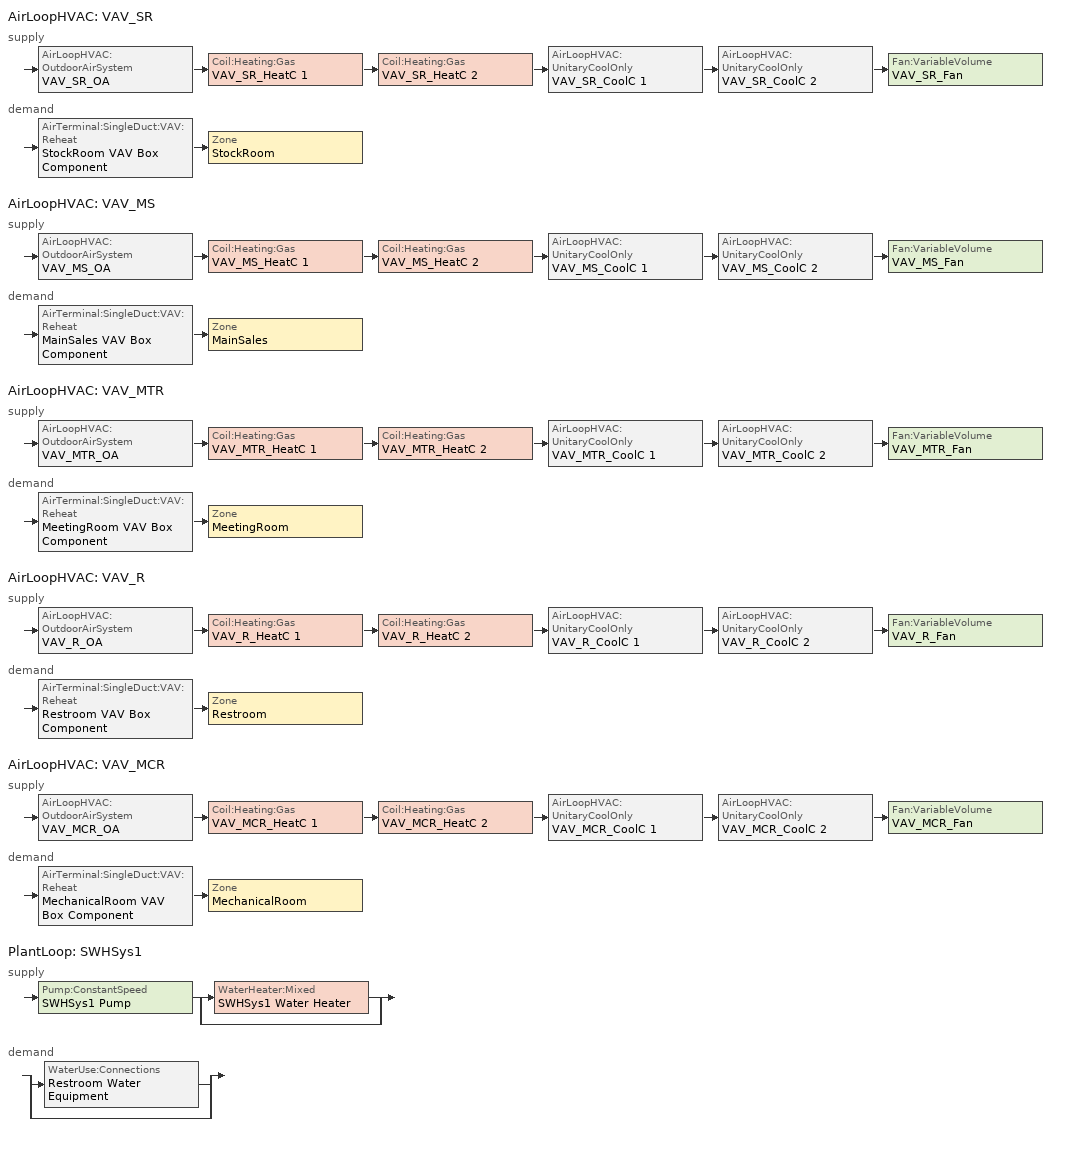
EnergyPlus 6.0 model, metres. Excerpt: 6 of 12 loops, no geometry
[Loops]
AirLoopHVAC 'VAV_SR'
 supply: AirLoopHVAC:OutdoorAirSystem 'VAV_SR_OA' > Coil:Heating:Gas 'VAV_SR_HeatC 1' > Coil:Heating:Gas 'VAV_SR_HeatC 2' > AirLoopHVAC:UnitaryCoolOnly 'VAV_SR_CoolC 1' > AirLoopHVAC:UnitaryCoolOnly 'VAV_SR_CoolC 2' > Fan:VariableVolume 'VAV_SR_Fan'
 demand: AirTerminal:SingleDuct:VAV:Reheat 'StockRoom VAV Box Component' > Zone 'StockRoom'
AirLoopHVAC 'VAV_MS'
 supply: AirLoopHVAC:OutdoorAirSystem 'VAV_MS_OA' > Coil:Heating:Gas 'VAV_MS_HeatC 1' > Coil:Heating:Gas 'VAV_MS_HeatC 2' > AirLoopHVAC:UnitaryCoolOnly 'VAV_MS_CoolC 1' > AirLoopHVAC:UnitaryCoolOnly 'VAV_MS_CoolC 2' > Fan:VariableVolume 'VAV_MS_Fan'
 demand: AirTerminal:SingleDuct:VAV:Reheat 'MainSales VAV Box Component' > Zone 'MainSales'
AirLoopHVAC 'VAV_MTR'
 supply: AirLoopHVAC:OutdoorAirSystem 'VAV_MTR_OA' > Coil:Heating:Gas 'VAV_MTR_HeatC 1' > Coil:Heating:Gas 'VAV_MTR_HeatC 2' > AirLoopHVAC:UnitaryCoolOnly 'VAV_MTR_CoolC 1' > AirLoopHVAC:UnitaryCoolOnly 'VAV_MTR_CoolC 2' > Fan:VariableVolume 'VAV_MTR_Fan'
 demand: AirTerminal:SingleDuct:VAV:Reheat 'MeetingRoom VAV Box Component' > Zone 'MeetingRoom'
AirLoopHVAC 'VAV_R'
 supply: AirLoopHVAC:OutdoorAirSystem 'VAV_R_OA' > Coil:Heating:Gas 'VAV_R_HeatC 1' > Coil:Heating:Gas 'VAV_R_HeatC 2' > AirLoopHVAC:UnitaryCoolOnly 'VAV_R_CoolC 1' > AirLoopHVAC:UnitaryCoolOnly 'VAV_R_CoolC 2' > Fan:VariableVolume 'VAV_R_Fan'
 demand: AirTerminal:SingleDuct:VAV:Reheat 'Restroom VAV Box Component' > Zone 'Restroom'
AirLoopHVAC 'VAV_MCR'
 supply: AirLoopHVAC:OutdoorAirSystem 'VAV_MCR_OA' > Coil:Heating:Gas 'VAV_MCR_HeatC 1' > Coil:Heating:Gas 'VAV_MCR_HeatC 2' > AirLoopHVAC:UnitaryCoolOnly 'VAV_MCR_CoolC 1' > AirLoopHVAC:UnitaryCoolOnly 'VAV_MCR_CoolC 2' > Fan:VariableVolume 'VAV_MCR_Fan'
 demand: AirTerminal:SingleDuct:VAV:Reheat 'MechanicalRoom VAV Box Component' > Zone 'MechanicalRoom'
PlantLoop 'SWHSys1'
 supply: Pump:ConstantSpeed 'SWHSys1 Pump' > split
  | WaterHeater:Mixed 'SWHSys1 Water Heater'
  | bypass
 demand: split
  | WaterUse:Connections 'Restroom Water Equipment'
  | bypass
[ComponentCost:LineItem]
Name | Line Item Type | Item | Cost per Each | Quantity | Cost per Unit of Output Capacity
Infiltration:StockRoom | General | StockRoom | 1 | 0
People:StockRoom | General | StockRoom | 1 | 14.9667
LIGHTING EQUIP:StockRoom | Lights | StockRoom |  |  | 1
ElectricEquipment:StockRoom:PlugMisc | General | StockRoom | 1 | 2.5293
Infiltration:MainSales | General | MainSales | 1 | 0
People:MainSales | General | MainSales | 1 | 174.1946
LIGHTING EQUIP:MainSales | Lights | MainSales |  |  | 1
ElectricEquipment:MainSales:PlugMisc | General | MainSales | 1 | 8.7097
Infiltration:MeetingRoom | General | MeetingRoom | 1 | 0
People:MeetingRoom | General | MeetingRoom | 1 | 37.5003
LIGHTING EQUIP:MeetingRoom | Lights | MeetingRoom |  |  | 1
ElectricEquipment:MeetingRoom:PlugMisc | General | MeetingRoom | 1 | 0.4215
Infiltration:Restroom | General | Restroom | 1 | 0
People:Restroom | General | Restroom | 1 | 4.5012
LIGHTING EQUIP:Restroom | Lights | Restroom |  |  | 1
ElectricEquipment:Restroom:PlugMisc | General | Restroom | 1 | 0.0564
Infiltration:MechanicalRoom | General | MechanicalRoom | 1 | 0
LIGHTING EQUIP:MechanicalRoom | Lights | MechanicalRoom |  |  | 1
[Sizing:Zone] Zone Cooling Design Supply Air Temperature {C}=14; Zone Heating Design Supply Air Temperature {C}=40; Zone Cooling Design Supply Air Humidity Ratio {kg-H20/kg-air}=0.0085; Zone Heating Design Supply Air Humidity Ratio {kg-H20/kg-air}=0.008; Outdoor Air Method=Flow/Zone; Outside Air Flow per Person {(m3/s)/person}=0; Outside Air Flow per Zone Floor Area {(m3/s)/m2}=0; Cooling Design Air Flow Method {Flow/Zone | DesignDay | DesignDayWithLimit}=DesignDay; Cooling Minimum Air Flow Fraction=0; Heating Design Air Flow Method {Flow/Zone | DesignDay}=DesignDay; Heating Design Air Flow Rate=0
Name | Outside Air Flow per Zone {m3/s}
StockRoom | 0.255019
MainSales | 2.26152
MeetingRoom | 0.109752
Restroom | 0.0584372
MechanicalRoom | 0.00850063
[ZoneControl:Thermostat] Control Type Schedule=Dual Zone Control Type Sched
Name | Zone | Control 1
StockRoom Thermostat | StockRoom | StockRoom DualSPSched
MainSales Thermostat | MainSales | MainSales DualSPSched
MeetingRoom Thermostat | MeetingRoom | MeetingRoom DualSPSched
Restroom Thermostat | Restroom | Restroom DualSPSched
MechanicalRoom Thermostat | MechanicalRoom | MechanicalRoom DualSPSched
[ThermostatSetpoint:DualSetpoint] Heating Setpoint Temperature Schedule=HtgSetP_Sch; Cooling Setpoint Temperature Schedule=ClgSetP_Sch
StockRoom DualSPSched; MainSales DualSPSched; MeetingRoom DualSPSched; Restroom DualSPSched; MechanicalRoom DualSPSched
[Zone equipment]
StockRoom: StockRoom VAV Box Component, StockRoom PTAC, StockRoom OA Unit
MainSales: MainSales VAV Box Component, MainSales PTAC, MainSales OA Unit
MeetingRoom: MeetingRoom VAV Box Component, MeetingRoom PTAC, MeetingRoom OA Unit
Restroom: Restroom VAV Box Component, Restroom PTAC, Restroom OA Unit
MechanicalRoom: MechanicalRoom VAV Box Component, MechanicalRoom PTAC, MechanicalRoom OA Unit
[AirTerminal:SingleDuct:VAV:Reheat] Availability Schedule=ALWAYS_ON; Maximum Air Flow Rate {m3/s}=AUTOSIZE; Zone Minimum Air Flow Input Method=Scheduled; Minimum Air Flow Fraction Schedule=MIN_FLOW_FRAC_SCH; Maximum Hot Water or Steam Flow Rate {m3/s}=AUTOSIZE; Minimum Hot Water or Steam Flow Rate {m3/s}=0; Convergence Tolerance=0.001; Damper Heating Action=Reverse; Maximum Flow per Zone Floor Area during Reheat {m3/s-m2}=AUTOCALCULATE; Maximum Flow Fraction During Reheat=AUTOCALCULATE; Maximum Reheat Air Temperature {C}=50
Name | Reheat Coil
StockRoom VAV Box Component | StockRoom VAV Box Reheat Coil
MainSales VAV Box Component | MainSales VAV Box Reheat Coil
MeetingRoom VAV Box Component | MeetingRoom VAV Box Reheat Coil
Restroom VAV Box Component | Restroom VAV Box Reheat Coil
MechanicalRoom VAV Box Component | MechanicalRoom VAV Box Reheat Coil
[Coil:Heating:Electric] Availability Schedule=ALWAYS_ON; Efficiency=1; Nominal Capacity {W}=AUTOSIZE
StockRoom VAV Box Reheat Coil; MainSales VAV Box Reheat Coil; MeetingRoom VAV Box Reheat Coil; Restroom VAV Box Reheat Coil; MechanicalRoom VAV Box Reheat Coil
[ZoneHVAC:PackagedTerminalAirConditioner] Supply Air Flow Rate During Cooling Operation=AUTOSIZE; Supply Air Flow Rate During Heating Operation=AUTOSIZE; Supply Air Flow Rate When No Cooling or Heating is Needed=AUTOSIZE; Outdoor Air Flow Rate During Cooling Operation=0; Outdoor Air Flow Rate During Heating Operation=0; Outdoor Air Flow Rate When No Cooling or Heating is Needed=0; Fan Placement=DrawThrough; Supply Air Fan Operating Mode Schedule=ALWAYS_ON
Name | Availability Schedule | Supply Air Fan | Heating Coil | Cooling Coil
StockRoom PTAC | StockRoom_PTAC_Fan_Sch | StockRoom PTACFan | StockRoom PTAC Heat Coil | StockRoom PTAC DX Coil
MainSales PTAC | MainSales_PTAC_Fan_Sch | MainSales PTACFan | MainSales PTAC Heat Coil | MainSales PTAC DX Coil
MeetingRoom PTAC | MeetingRoom_PTAC_Fan_Sch | MeetingRoom PTACFan | MeetingRoom PTAC Heat Coil | MeetingRoom PTAC DX Coil
Restroom PTAC | Restroom_PTAC_Fan_Sch | Restroom PTACFan | Restroom PTAC Heat Coil | Restroom PTAC DX Coil
MechanicalRoom PTAC | MechanicalRoom_PTAC_Fan_Sch | MechanicalRoom PTACFan | MechanicalRoom PTAC Heat Coil | MechanicalRoom PTAC DX Coil
[Fan:ConstantVolume] Availability Schedule=ALWAYS_ON; Fan Efficiency=0.516; Maximum Flow Rate {m3/s}=AUTOSIZE; Motor Efficiency=0.85; Motor In Airstream Fraction=1
Name | Pressure Rise {Pa}
StockRoom PTACFan; MeetingRoom PTACFan; Restroom PTACFan; MechanicalRoom PTACFan | 825
MainSales PTACFan | 550
[Coil:Cooling:DX:SingleSpeed] Availability Schedule=ALWAYS_ON; Rated Total Cooling Capacity {W}=AUTOSIZE; Rated Sensible Heat Ratio=AUTOSIZE; Rated COP=4; Rated Air Flow Rate {m3/s}=AUTOSIZE; Rated Evaporator Fan Power Per Volume Flow Rate {W/(m3/s)}=773.3; Nominal Time for Condensate Removal to Begin {s}=1000; Ratio of Initial Moisture Evaporation Rate and Steady State Latent Capacity=1.5; Maximum Cycling Rate {cycles/hr}=3; Latent Capacity Time Constant {s}=45; Condenser Type=AirCooled
Name | Total Cooling Capacity Function of Temperature Curve | Total Cooling Capacity Function of Flow Fraction Curve | Energy Input Ratio Function of Temperature Curve | Energy Input Ratio Function of Flow Fraction Curve | Part Load Fraction Correlation Curve
StockRoom PTAC DX Coil | StockRoom PTAC_ClgCapFuncTempCurve | StockRoom PTAC_ClgCapFuncFlowFracCurve | StockRoom PTAC_ClgEirFuncTempCurve | StockRoom PTAC_ClgEirFuncFlowFracCurve | StockRoom PTAC_ClgPlrCurve
MainSales PTAC DX Coil | MainSales PTAC_ClgCapFuncTempCurve | MainSales PTAC_ClgCapFuncFlowFracCurve | MainSales PTAC_ClgEirFuncTempCurve | MainSales PTAC_ClgEirFuncFlowFracCurve | MainSales PTAC_ClgPlrCurve
MeetingRoom PTAC DX Coil | MeetingRoom PTAC_ClgCapFuncTempCurve | MeetingRoom PTAC_ClgCapFuncFlowFracCurve | MeetingRoom PTAC_ClgEirFuncTempCurve | MeetingRoom PTAC_ClgEirFuncFlowFracCurve | MeetingRoom PTAC_ClgPlrCurve
Restroom PTAC DX Coil | Restroom PTAC_ClgCapFuncTempCurve | Restroom PTAC_ClgCapFuncFlowFracCurve | Restroom PTAC_ClgEirFuncTempCurve | Restroom PTAC_ClgEirFuncFlowFracCurve | Restroom PTAC_ClgPlrCurve
MechanicalRoom PTAC DX Coil | MechanicalRoom PTAC_ClgCapFuncTempCurve | MechanicalRoom PTAC_ClgCapFuncFlowFracCurve | MechanicalRoom PTAC_ClgEirFuncTempCurve | MechanicalRoom PTAC_ClgEirFuncFlowFracCurve | MechanicalRoom PTAC_ClgPlrCurve
[Coil:Heating:Gas] Availability Schedule=ALWAYS_ON; Gas Burner Efficiency=0.8; Nominal Capacity {W}=AUTOSIZE
StockRoom PTAC Heat Coil; StockRoom OA Unit Heating Coil; MainSales PTAC Heat Coil; MainSales OA Unit Heating Coil; MeetingRoom PTAC Heat Coil; MeetingRoom OA Unit Heating Coil; Restroom PTAC Heat Coil; Restroom OA Unit Heating Coil; MechanicalRoom PTAC Heat Coil; MechanicalRoom OA Unit Heating Coil; VAV_SR_HeatC 1; VAV_SR_HeatC 2; VAV_MS_HeatC 1; VAV_MS_HeatC 2; VAV_MTR_HeatC 1; VAV_MTR_HeatC 2; VAV_R_HeatC 1; VAV_R_HeatC 2; VAV_MCR_HeatC 1; VAV_MCR_HeatC 2
[ZoneHVAC:OutdoorAirUnit] Supply Fan Placement {BlowThrough | DrawThrough}=BlowThrough; Unit Control Type {NeutralControl | TemperatureControl}=NeutralControl
Name | Availability Schedule | Zone | Outdoor Air Flow Rate {m3/s} | Outdoor Air Schedule | Supply Fan | Exhaust Fan | Exhaust Air Flow Rate {m3/s} | Exhaust Air Schedule | Outdoor Air Unit List
StockRoom OA Unit | StockRoom_PTAC_Fan_Sch | StockRoom | 0.255019 | MinOA_Sched | StockRoom OA Unit Supply Fan | StockRoom OA Unit Exhaust Fan | 0.255019 | MinOA_Sched | StockRoom OA Unit OA Unit Equip List
MainSales OA Unit | MainSales_PTAC_Fan_Sch | MainSales | 2.26152 | MinOA_DCV_SalesVestRest_Sch | MainSales OA Unit Supply Fan | MainSales OA Unit Exhaust Fan | 2.26152 | MinOA_DCV_SalesVestRest_Sch | MainSales OA Unit OA Unit Equip List
MeetingRoom OA Unit | MeetingRoom_PTAC_Fan_Sch | MeetingRoom | 0.109752 | MinOA_DCV_Meeting_Sch | MeetingRoom OA Unit Supply Fan | MeetingRoom OA Unit Exhaust Fan | 0.109752 | MinOA_DCV_Meeting_Sch | MeetingRoom OA Unit OA Unit Equip List
Restroom OA Unit | Restroom_PTAC_Fan_Sch | Restroom | 0.0584372 | MinOA_DCV_SalesVestRest_Sch | Restroom OA Unit Supply Fan | Restroom OA Unit Exhaust Fan | 0.0584372 | MinOA_DCV_SalesVestRest_Sch | Restroom OA Unit OA Unit Equip List
MechanicalRoom OA Unit | MechanicalRoom_PTAC_Fan_Sch | MechanicalRoom | 0.00850063 | MinOA_Sched | MechanicalRoom OA Unit Supply Fan | MechanicalRoom OA Unit Exhaust Fan | 0.00850063 | MinOA_Sched | MechanicalRoom OA Unit OA Unit Equip List
[ZoneHVAC:OutdoorAirUnit:EquipmentList] Component 1 Type=HeatExchanger:AirToAir:SensibleAndLatent; Component 2 Type=Coil:Heating:Gas
Name | Component 1 | Component 2
StockRoom OA Unit OA Unit Equip List | StockRoom OA Unit ERV | StockRoom OA Unit Heating Coil
MainSales OA Unit OA Unit Equip List | MainSales OA Unit ERV | MainSales OA Unit Heating Coil
MeetingRoom OA Unit OA Unit Equip List | MeetingRoom OA Unit ERV | MeetingRoom OA Unit Heating Coil
Restroom OA Unit OA Unit Equip List | Restroom OA Unit ERV | Restroom OA Unit Heating Coil
MechanicalRoom OA Unit OA Unit Equip List | MechanicalRoom OA Unit ERV | MechanicalRoom OA Unit Heating Coil
[Fan:VariableVolume] Maximum Flow Rate {m3/s}=AUTOSIZE; Fan Power Minimum Flow Rate Input Method {Fraction | FixedFlowRate}=Fraction; Fan Power Minimum Flow Fraction=0.6; Motor In Airstream Fraction=1; Fan Coefficient 1=0.0407599; Fan Coefficient 2=0.088045; Fan Coefficient 3=-0.0729261; Fan Coefficient 4=0.94374; Fan Coefficient 5=0
Name | Availability Schedule | Fan Efficiency | Pressure Rise {Pa} | Motor Efficiency
StockRoom OA Unit Supply Fan; MainSales OA Unit Supply Fan; MeetingRoom OA Unit Supply Fan; Restroom OA Unit Supply Fan; MechanicalRoom OA Unit Supply Fan | ALWAYS_ON | 0.516 | 335 | 0.9
StockRoom OA Unit Exhaust Fan; MainSales OA Unit Exhaust Fan; MeetingRoom OA Unit Exhaust Fan; Restroom OA Unit Exhaust Fan; MechanicalRoom OA Unit Exhaust Fan | ALWAYS_ON | 1 | 0 | 0.9
VAV_SR_Fan | VAV_SR_Fan_Sch | 0.516 | 1160 | 0.93
VAV_MS_Fan | VAV_MS_Fan_Sch | 0.516 | 885 | 0.93
VAV_MTR_Fan | VAV_MtR_Fan_Sch | 0.516 | 1160 | 0.93
VAV_R_Fan | VAV_R_Fan_Sch | 0.516 | 1160 | 0.93
VAV_MCR_Fan | VAV_McR_Fan_Sch | 0.516 | 1160 | 0.93
[HeatExchanger:AirToAir:SensibleAndLatent] Sensible Effectiveness at 100% Heating Air Flow=0.826; Latent Effectiveness at 100% Heating Air Flow=0.761; Sensible Effectiveness at 75% Heating Air Flow=0.826; Latent Effectiveness at 75% Heating Air Flow=0.761; Sensible Effectiveness at 100% Cooling Air Flow=0.826; Latent Effectiveness at 100% Cooling Air Flow=0.761; Sensible Effectiveness at 75% Cooling Air Flow=0.826; Latent Effectiveness at 75% Cooling Air Flow=0.761; Nominal Electric Power {W}=0; Heat Exchanger Type { Plate | Rotary }=Rotary; Frost Control Type { None | ExhaustAirRecirculation | ExhaustOnly | MinimumExhaustTemperature }=ExhaustOnly; Threshold Temperature {C}=-23.3; Initial Defrost Time Fraction {min/min}=0.167; Rate of Defrost Time Fraction Increase {min/min per deg C}=0.024; Economizer Lockout=Yes
Name | Availability Schedule | Nominal Supply Air Flow Rate {m3/s} | Supply Outlet Temperature Control {YES | NO}
StockRoom OA Unit ERV | ALWAYS_ON | 0.255019 | No
MainSales OA Unit ERV | ALWAYS_ON | 2.26152 | No
MeetingRoom OA Unit ERV | ALWAYS_ON | 0.109752 | No
Restroom OA Unit ERV | ALWAYS_ON | 0.0584372 | No
MechanicalRoom OA Unit ERV | ALWAYS_ON | 0.00850063 | No
VAV_SR_OAOutside Air Heat Recovery; VAV_MS_OAOutside Air Heat Recovery; VAV_MTR_OAOutside Air Heat Recovery; VAV_R_OAOutside Air Heat Recovery; VAV_MCR_OAOutside Air Heat Recovery | Always_On | AUTOSIZE | Yes
[WaterUse:Connections]
Restroom Water Equipment: Water Use Equipment 1=Restroom Water Equipment
[WaterUse:Equipment]
Restroom Water Equipment: Peak Flow Rate {m3/s}=1.89278e-05; Flow Rate Fraction Schedule=BLDG_OCC_SCH; Target Temperature Schedule=Restroom Water Equipment Temp Sched; Hot Water Supply Temperature Schedule Name  {C}=Restroom Water Equipment Hot Supply Temp Sched; Zone=Restroom; Sensible Fraction Schedule=Restroom Water Equipment Sensible fract sched; Latent Fraction Schedule=Restroom Water Equipment Latent fract sched
[AirLoopHVAC] Design Supply Air Flow Rate {m3/s}=AUTOSIZE
VAV_SR; VAV_MS; VAV_MTR; VAV_R; VAV_MCR
[SetpointManager:Scheduled]
SWHSys1 Loop Setpoint Manager: Control Variable {TEMP}=Temperature; Schedule=SWHSys1-Loop-Temp-Schedule; Setpoint Node=SWHSys1 Supply Outlet Node
[SetpointManager:MixedAir]
Name | Control Variable | Setpoint Node or NodeList | Control Variable {Temperature}
VAV_SR_HeatC 1 MixedAir Manager | Temperature | VAV_SR_HeatC 1-VAV_SR_HeatC 2Node
VAV_SR_HeatC 2 MixedAir Manager | Temperature | VAV_SR_HeatC 2-VAV_SR_CoolC 1Node
VAV_SR_CoolC 1 SAT Manager |  | VAV_SR_CoolC 1-VAV_SR_CoolC 2Node | Temperature
VAV_SR_ERVMixed Air Temp Manager | Temperature | VAV_SR_OAOutside Air Heat Recovery-VAV_SR_OAMixing BoxNode
VAV_SR_OAMixed Air Temp Manager | Temperature | VAV_SR_OA-VAV_SR_HeatC 1Node
VAV_MS_HeatC 1 MixedAir Manager | Temperature | VAV_MS_HeatC 1-VAV_MS_HeatC 2Node
VAV_MS_HeatC 2 MixedAir Manager | Temperature | VAV_MS_HeatC 2-VAV_MS_CoolC 1Node
VAV_MS_CoolC 1 SAT Manager |  | VAV_MS_CoolC 1-VAV_MS_CoolC 2Node | Temperature
VAV_MS_ERVMixed Air Temp Manager | Temperature | VAV_MS_OAOutside Air Heat Recovery-VAV_MS_OAMixing BoxNode
VAV_MS_OAMixed Air Temp Manager | Temperature | VAV_MS_OA-VAV_MS_HeatC 1Node
VAV_MTR_HeatC 1 MixedAir Manager | Temperature | VAV_MTR_HeatC 1-VAV_MTR_HeatC 2Node
VAV_MTR_HeatC 2 MixedAir Manager | Temperature | VAV_MTR_HeatC 2-VAV_MTR_CoolC 1Node
VAV_MTR_CoolC 1 SAT Manager |  | VAV_MTR_CoolC 1-VAV_MTR_CoolC 2Node | Temperature
VAV_MTR_ERVMixed Air Temp Manager | Temperature | VAV_MTR_OAOutside Air Heat Recovery-VAV_MTR_OAMixing BoxNode
VAV_MTR_OAMixed Air Temp Manager | Temperature | VAV_MTR_OA-VAV_MTR_HeatC 1Node
VAV_R_HeatC 1 MixedAir Manager | Temperature | VAV_R_HeatC 1-VAV_R_HeatC 2Node
VAV_R_HeatC 2 MixedAir Manager | Temperature | VAV_R_HeatC 2-VAV_R_CoolC 1Node
VAV_R_CoolC 1 SAT Manager |  | VAV_R_CoolC 1-VAV_R_CoolC 2Node | Temperature
VAV_R_ERVMixed Air Temp Manager | Temperature | VAV_R_OAOutside Air Heat Recovery-VAV_R_OAMixing BoxNode
VAV_R_OAMixed Air Temp Manager | Temperature | VAV_R_OA-VAV_R_HeatC 1Node
VAV_MCR_HeatC 1 MixedAir Manager | Temperature | VAV_MCR_HeatC 1-VAV_MCR_HeatC 2Node
VAV_MCR_HeatC 2 MixedAir Manager | Temperature | VAV_MCR_HeatC 2-VAV_MCR_CoolC 1Node
VAV_MCR_CoolC 1 SAT Manager |  | VAV_MCR_CoolC 1-VAV_MCR_CoolC 2Node | Temperature
VAV_MCR_ERVMixed Air Temp Manager | Temperature | VAV_MCR_OAOutside Air Heat Recovery-VAV_MCR_OAMixing BoxNode
VAV_MCR_OAMixed Air Temp Manager | Temperature | VAV_MCR_OA-VAV_MCR_HeatC 1Node
[Sizing:System] Type Of Load To Size On=Sensible; Design Outdoor Air Flow Rate {m3/s}=AUTOSIZE; Minimum System Air Flow Ratio=0.3; Preheat Design Temperature {C}=7; Preheat Design Humidity Ratio {kg-H2O/kg-air}=0.008; Precool Design Temperature {C}=12.8; Precool Design Humidity Ratio {kg-H2O/kg-air}=0.008; Central Cooling Design Supply Air Temperature {C}=12.8; Central Heating Design Supply Air Temperature {C}=16.7; Sizing Option {Coincident | NonCoincident}=NonCoincident; 100% Outdoor Air in Cooling {Yes | No}=No; 100% Outdoor Air in Heating {Yes | No}=No; Central Cooling Design Supply Air Humidity Ratio {kg-H2O/kg-air}=0.0085; Central Heating Design Supply Air Humidity Ratio {kg-H2O/kg-air}=0.008; Cooling Design Air Flow Method=DesignDay; Cooling Design Air Flow Rate {m3/s}=0; Heating Design Air Flow Method=DesignDay; Heating Design Air Flow Rate {m3/s}=0
VAV_SR; VAV_MS; VAV_MTR; VAV_R; VAV_MCR
[Controller:OutdoorAir] Minimum Outdoor Air Flow Rate {m3/s}=AUTOSIZE; Maximum Outdoor Air Flow Rate {m3/s}=AUTOSIZE; Economizer Control Type=DifferentialEnthalpy; Economizer Control Action Type=ModulateFlow; Economizer Maximum Limit Dry-Bulb Temperature {C}=28; Economizer Maximum Limit Enthalpy {J/kg}=64000; Economizer Minimum Limit Dry-Bulb Temperature {C}=-100; Lockout Type=NoLockout; Minimum Limit Type=FixedMinimum; High Humidity Control=No; Heat Recovery Bypass Control Type=BypassWhenOAFlowGreaterThanMinimum
Name | Minimum Outdoor Air Schedule
VAV_SR_OA_Controller; VAV_MCR_OA_Controller | MinOA_Sched
VAV_MS_OA_Controller; VAV_R_OA_Controller | MinOA_DCV_SalesVestRest_Sch
VAV_MTR_OA_Controller | MinOA_DCV_Meeting_Sch
[AirLoopHVAC:UnitaryCoolOnly] Availability Schedule=ALWAYS_ON
Name | Cooling Coil
VAV_SR_CoolC 1 | VAV_SR_CoolC 1 DXCoil
VAV_SR_CoolC 2 | VAV_SR_CoolC 2 DXCoil
VAV_MS_CoolC 1 | VAV_MS_CoolC 1 DXCoil
VAV_MS_CoolC 2 | VAV_MS_CoolC 2 DXCoil
VAV_MTR_CoolC 1 | VAV_MTR_CoolC 1 DXCoil
VAV_MTR_CoolC 2 | VAV_MTR_CoolC 2 DXCoil
VAV_R_CoolC 1 | VAV_R_CoolC 1 DXCoil
VAV_R_CoolC 2 | VAV_R_CoolC 2 DXCoil
VAV_MCR_CoolC 1 | VAV_MCR_CoolC 1 DXCoil
VAV_MCR_CoolC 2 | VAV_MCR_CoolC 2 DXCoil
[Coil:Cooling:DX:TwoSpeed] Availability Schedule=ALWAYS_ON; Rated High Speed Total Cooling Capacity {W}=AUTOSIZE; Rated High Speed Sensible Heat Ratio=AUTOSIZE; Rated High Speed COP=3; Rated High Speed Air Flow Rate {m3/s}=AUTOSIZE; Rated Low Speed Total Cooling Capacity {W}=AUTOSIZE; Rated Low Speed Sensible Heat Ratio=0.69; Rated Low Speed COP=3; Rated Low Speed Air Flow Rate=AUTOSIZE; Condenser Type=AirCooled; Basin Heater Capacity {W/K}=10; Basin Heater Setpoint Temperature {C}=2
Name | Total Cooling Capacity Function of Temperature Curve | Total Cooling Capacity Function of Flow Fraction Curve | Energy Input Ratio Function of Temperature Curve | Energy Input Ratio Function of Flow Fraction Curve | Part Load Fraction Correlation Curve | Low Speed Total Cooling Capacity Function of Temperature Curve | Low Speed Energy Input Ratio Function of Temperature Curve
VAV_SR_CoolC 1 DXCoil | VAV_SR_CoolC 1_ClgCapFuncTempCurve | VAV_SR_CoolC 1_ClgCapFuncFlowFracCurve | VAV_SR_CoolC 1_ClgEirFuncTempCurve | VAV_SR_CoolC 1_ClgEirFuncFlowFracCurve | VAV_SR_CoolC 1_ClgPlrCurve | VAV_SR_CoolC 1_ClgLowSpdCapFuncTempCurve | VAV_SR_CoolC 1_ClgLowSpdEirFuncTempCurve
VAV_SR_CoolC 2 DXCoil | VAV_SR_CoolC 2_ClgCapFuncTempCurve | VAV_SR_CoolC 2_ClgCapFuncFlowFracCurve | VAV_SR_CoolC 2_ClgEirFuncTempCurve | VAV_SR_CoolC 2_ClgEirFuncFlowFracCurve | VAV_SR_CoolC 2_ClgPlrCurve | VAV_SR_CoolC 2_ClgLowSpdCapFuncTempCurve | VAV_SR_CoolC 2_ClgLowSpdEirFuncTempCurve
VAV_MS_CoolC 1 DXCoil | VAV_MS_CoolC 1_ClgCapFuncTempCurve | VAV_MS_CoolC 1_ClgCapFuncFlowFracCurve | VAV_MS_CoolC 1_ClgEirFuncTempCurve | VAV_MS_CoolC 1_ClgEirFuncFlowFracCurve | VAV_MS_CoolC 1_ClgPlrCurve | VAV_MS_CoolC 1_ClgLowSpdCapFuncTempCurve | VAV_MS_CoolC 1_ClgLowSpdEirFuncTempCurve
VAV_MS_CoolC 2 DXCoil | VAV_MS_CoolC 2_ClgCapFuncTempCurve | VAV_MS_CoolC 2_ClgCapFuncFlowFracCurve | VAV_MS_CoolC 2_ClgEirFuncTempCurve | VAV_MS_CoolC 2_ClgEirFuncFlowFracCurve | VAV_MS_CoolC 2_ClgPlrCurve | VAV_MS_CoolC 2_ClgLowSpdCapFuncTempCurve | VAV_MS_CoolC 2_ClgLowSpdEirFuncTempCurve
VAV_MTR_CoolC 1 DXCoil | VAV_MTR_CoolC 1_ClgCapFuncTempCurve | VAV_MTR_CoolC 1_ClgCapFuncFlowFracCurve | VAV_MTR_CoolC 1_ClgEirFuncTempCurve | VAV_MTR_CoolC 1_ClgEirFuncFlowFracCurve | VAV_MTR_CoolC 1_ClgPlrCurve | VAV_MTR_CoolC 1_ClgLowSpdCapFuncTempCurve | VAV_MTR_CoolC 1_ClgLowSpdEirFuncTempCurve
VAV_MTR_CoolC 2 DXCoil | VAV_MTR_CoolC 2_ClgCapFuncTempCurve | VAV_MTR_CoolC 2_ClgCapFuncFlowFracCurve | VAV_MTR_CoolC 2_ClgEirFuncTempCurve | VAV_MTR_CoolC 2_ClgEirFuncFlowFracCurve | VAV_MTR_CoolC 2_ClgPlrCurve | VAV_MTR_CoolC 2_ClgLowSpdCapFuncTempCurve | VAV_MTR_CoolC 2_ClgLowSpdEirFuncTempCurve
VAV_R_CoolC 1 DXCoil | VAV_R_CoolC 1_ClgCapFuncTempCurve | VAV_R_CoolC 1_ClgCapFuncFlowFracCurve | VAV_R_CoolC 1_ClgEirFuncTempCurve | VAV_R_CoolC 1_ClgEirFuncFlowFracCurve | VAV_R_CoolC 1_ClgPlrCurve | VAV_R_CoolC 1_ClgLowSpdCapFuncTempCurve | VAV_R_CoolC 1_ClgLowSpdEirFuncTempCurve
VAV_R_CoolC 2 DXCoil | VAV_R_CoolC 2_ClgCapFuncTempCurve | VAV_R_CoolC 2_ClgCapFuncFlowFracCurve | VAV_R_CoolC 2_ClgEirFuncTempCurve | VAV_R_CoolC 2_ClgEirFuncFlowFracCurve | VAV_R_CoolC 2_ClgPlrCurve | VAV_R_CoolC 2_ClgLowSpdCapFuncTempCurve | VAV_R_CoolC 2_ClgLowSpdEirFuncTempCurve
VAV_MCR_CoolC 1 DXCoil | VAV_MCR_CoolC 1_ClgCapFuncTempCurve | VAV_MCR_CoolC 1_ClgCapFuncFlowFracCurve | VAV_MCR_CoolC 1_ClgEirFuncTempCurve | VAV_MCR_CoolC 1_ClgEirFuncFlowFracCurve | VAV_MCR_CoolC 1_ClgPlrCurve | VAV_MCR_CoolC 1_ClgLowSpdCapFuncTempCurve | VAV_MCR_CoolC 1_ClgLowSpdEirFuncTempCurve
VAV_MCR_CoolC 2 DXCoil | VAV_MCR_CoolC 2_ClgCapFuncTempCurve | VAV_MCR_CoolC 2_ClgCapFuncFlowFracCurve | VAV_MCR_CoolC 2_ClgEirFuncTempCurve | VAV_MCR_CoolC 2_ClgEirFuncFlowFracCurve | VAV_MCR_CoolC 2_ClgPlrCurve | VAV_MCR_CoolC 2_ClgLowSpdCapFuncTempCurve | VAV_MCR_CoolC 2_ClgLowSpdEirFuncTempCurve
[EnergyManagementSystem:Sensor]
VAV_SR_RA_Enth: VAV_SR Supply Equipment Inlet Node; System Node Enthalpy
VAV_SR_Heat_Load: StockRoom; Zone/Sys Sensible Load to Heating Setpoint Predicted
VAV_SR_FanFraction: StockRoom VAV Box Component; VAV Terminal Damper Position
VAV_SR_MinFlowFraction: StockRoom VAV Box Component; VAV Terminal Minimum Air Flow Fraction
StockRoom_RH: StockRoom; Zone Air Relative Humidity
StockRoom_Tdb: StockRoom; Zone/Sys Air Temperature
VAV_MS_RA_Enth: VAV_MS Supply Equipment Inlet Node; System Node Enthalpy
VAV_MS_Heat_Load: MainSales; Zone/Sys Sensible Load to Heating Setpoint Predicted
VAV_MS_FanFraction: MainSales VAV Box Component; VAV Terminal Damper Position
VAV_MS_MinFlowFraction: MainSales VAV Box Component; VAV Terminal Minimum Air Flow Fraction
MainSales_RH: MainSales; Zone Air Relative Humidity
MainSales_Tdb: MainSales; Zone/Sys Air Temperature
VAV_MTR_RA_Enth: VAV_MTR Supply Equipment Inlet Node; System Node Enthalpy
VAV_MTR_Heat_Load: MeetingRoom; Zone/Sys Sensible Load to Heating Setpoint Predicted
VAV_MTR_FanFraction: MeetingRoom VAV Box Component; VAV Terminal Damper Position
VAV_MTR_MinFlowFraction: MeetingRoom VAV Box Component; VAV Terminal Minimum Air Flow Fraction
MeetingRoom_RH: MeetingRoom; Zone Air Relative Humidity
MeetingRoom_Tdb: MeetingRoom; Zone/Sys Air Temperature
VAV_R_RA_Enth: VAV_R Supply Equipment Inlet Node; System Node Enthalpy
VAV_R_Heat_Load: Restroom; Zone/Sys Sensible Load to Heating Setpoint Predicted
VAV_R_FanFraction: Restroom VAV Box Component; VAV Terminal Damper Position
VAV_R_MinFlowFraction: Restroom VAV Box Component; VAV Terminal Minimum Air Flow Fraction
Restroom_RH: Restroom; Zone Air Relative Humidity
Restroom_Tdb: Restroom; Zone/Sys Air Temperature
VAV_MCR_RA_Enth: VAV_MCR Supply Equipment Inlet Node; System Node Enthalpy
VAV_MCR_Heat_Load: MechanicalRoom; Zone/Sys Sensible Load to Heating Setpoint Predicted
VAV_MCR_FanFraction: MechanicalRoom VAV Box Component; VAV Terminal Damper Position
VAV_MCR_MinFlowFraction: MechanicalRoom VAV Box Component; VAV Terminal Minimum Air Flow Fraction
MechanicalRoom_RH: MechanicalRoom; Zone Air Relative Humidity
MechanicalRoom_Tdb: MechanicalRoom; Zone/Sys Air Temperature
[EnergyManagementSystem:TrendVariable]
VAV_SR_FanFractionLog: VAV_SR_FanFraction; 4
VAV_MS_FanFractionLog: VAV_MS_FanFraction; 4
VAV_MTR_FanFractionLog: VAV_MTR_FanFraction; 4
VAV_R_FanFractionLog: VAV_R_FanFraction; 4
VAV_MCR_FanFractionLog: VAV_MCR_FanFraction; 4
[PlantLoop]
SWHSys1: Fluid Type {WATER}=Water; Loop Equipment Operation Scheme=SWHSys1 Loop Operation Scheme List; Maximum Loop Temperature {C}=60; Minimum Loop Temperature {C}=10; Maximum Loop Flow Rate {m3/s}=AUTOSIZE; Minimum Loop Flow Rate {m3/s}=0; Loop Volume {m3}=AUTOSIZE; Load Distribution Scheme {OPTIMAL | SEQUENTIAL}=Optimal
[Sizing:Plant]
SWHSys1: Loop Type {COOLING | HEATING}=Heating; Design Loop Exit Temperature {C}=60; Design Loop Temperature Difference {C}=5
[PlantEquipmentOperationSchemes]
SWHSys1 Loop Operation Scheme List: Control Scheme 1 Object Type {*******}=PlantEquipmentOperation:HeatingLoad; Control Scheme 1=SWHSys1 Operation Scheme; Control Scheme 1 Schedule=PlantOnSched
[PlantEquipmentOperation:HeatingLoad]
SWHSys1 Operation Scheme: Load Range 1 Lower Limit {W}=0; Load Range 1 Upper Limit {W}=1000000000000000; Priority Control 1 Equipment List=SWHSys1 Equipment List
[PlantEquipmentList]
SWHSys1 Equipment List: SWHSys1 Water Heater
[Pump:ConstantSpeed]
SWHSys1 Pump: Rated Flow Rate {m3/s}=AUTOSIZE; Rated Pump Head {Pa} [179352 Pa = 60 ft]=0.1; Rated Power Consumption {W}=AUTOSIZE; Motor Efficiency=1; Fraction of Motor Inefficiencies to Fluid Stream=0
[WaterHeater:Mixed]
SWHSys1 Water Heater: Tank Volume {m3}=0.1893; Setpoint Temperature Schedule=SWHSys1 Water Heater Setpoint Temperature Schedule Name; Deadband Temperature Difference {deltaC}=2; Maximum Temperature Limit {C}=82.2222; Heater Control Type {Cycle | Modulate}=Cycle; Heater Maximum Capacity {W}=845000; Heater Fuel Type=ELECTRICITY; Heater Thermal Efficiency=0.9; Off Cycle Parasitic Fuel Consumption Rate {W}=20; Off Cycle Parasitic Fuel Type=ELECTRICITY; Off Cycle Parasitic Heat Fraction To Tank=0.9; On Cycle Parasitic Fuel Type=ELECTRICITY; Ambient Temperature Indicator {Schedule | Zone | Outdoors}=SCHEDULE; Ambient Temperature Schedule=SWHSys1 Water Heater Ambient Temperature Schedule Name; Off Cycle Loss Coefficient to Ambient Temperature {W/K}=6; On Cycle Loss Coefficient to Ambient Temperature {W/K}=6; Use Side Effectiveness=1; Source Side Effectiveness=1; Use Side Design Flow Rate=AUTOSIZE; Source Side Design Flow Rate=AUTOSIZE; Indirect Water Heater Recovery Time=1.5
[Schedule:Compact]
Bldg_Occ_Sch: Fraction, Through: 11/30, For: Weekdays, Until: 06:00, 0, Until: 08:00, 0.125, Until: 09:00, 0.375, Until: 11:00, 0.5, Until: 13:00, 0.625, Until: 17:00, 0.5, Until: 19:00, 0.625, Until: 21:00, 0.5, Until: 22:00, 0.375, Until: 24:00, 0.125, For: Saturday, Until: 06:00, 0, Until: 08:00, 0.125, Until: 09:00, 0.375, Until: 11:00, 0.5, Until: 19:00, 0.625, Until: 21:00, 0.5, Until: 22:00, 0.375, Until: 24:00, 0.125, For: Sunday, Until: 06:00, 0, Until: 08:00, 0.125, Until: 09:00, 0.375, Until: 11:00, 0.5, Until: 17:00, 0.625, Until: 19:00, 0.5, Until: 20:00, 0.375, Until: 22:00, 0.125, Until: 24:00, 0, For: SummerDesignDay, Until: 24:00, 1, For: WinterDesignDay, Until: 24:00, 0, For: AllOtherDays, Until: 24:00, 0, Through: 12/31, For: Weekdays, Until: 06:00, 0, Until: 08:00, 0.25, Until: 09:00, 0.5, Until: 11:00, 0.75, Until: 13:00, 1, Until: 17:00, 0.75, Until: 19:00, 1, Until: 21:00, 0.75, Until: 22:00, 0.5, Until: 24:00, 0.25, For: Saturday, Until: 06:00, 0, Until: 08:00, 0.25, Until: 09:00, 0.5, Until: 11:00, 0.75, Until: 19:00, 1, Until: 21:00, 0.75, Until: 22:00, 0.5, Until: 24:00, 0.25, For: Sunday, Until: 06:00, 0, Until: 08:00, 0.25, Until: 09:00, 0.5, Until: 11:00, 0.75, Until: 17:00, 1, Until: 19:00, 0.75, Until: 20:00, 0.5, Until: 22:00, 0.25, Until: 24:00, 0, For: SummerDesignDay, Until: 24:00, 1, For: WinterDesignDay, Until: 24:00, 0, For: AllOtherDays, Until: 24:00, 0
Always_On; VAV_MS_Fan_Sch; VAV_SR_Fan_Sch; VAV_McR_Fan_Sch; VAV_MtR_Fan_Sch; VAV_R_Fan_Sch; MainSales_PTAC_Fan_Sch; StockRoom_PTAC_Fan_Sch; Restroom_PTAC_Fan_Sch; MechanicalRoom_PTAC_Fan_Sch; MeetingRoom_PTAC_Fan_Sch: Fraction, Through: 12/31, For: AllDays, Until: 24:00, 1
PlantOnSched: On/Off, Through: 12/31, For: AllDays, Until: 24:00, 1
HtgSetP_Sch: Temperature, Through: 12/31, For: Weekdays Saturday, Until: 05:00, 15.6, Until: 24:00, 21, For: Sunday, Until:  5:00, 15.6, Until: 22:00, 21, Until: 24:00, 15.6, For SummerDesignDay, Until: 24:00, 15.6, For WinterDesignDay, Until: 24:00, 21, For: AllOtherDays, Until: 24:00, 21
ClgSetP_Sch: Temperature, Through: 12/31, For: Weekdays Saturday, Until: 05:00, 30, Until: 24:00, 24, For: Sunday, Until: 05:00, 30, Until: 22:00, 24, Until: 24:00, 30, For SummerDesignDay, Until: 24:00, 24, For WinterDesignDay, Until: 24:00, 30, For: AllOtherDays, Until: 24:00, 30
MinOA_Sched: On/Off, Through: 12/31, For: Weekdays Saturday, Until: 06:00, 0, Until: 24:00, 1, For: Sunday, Until: 06:00, 0, Until: 22:00, 1, Until: 24:00, 0, For: SummerDesignDay, Until: 06:00, 0, Until: 24:00, 1, For: WinterDesignDay, Until: 06:00, 0, Until: 24:00, 1, For: AllOtherDays, Until: 24:00, 0
Dual Zone Control Type Sched: Control Type, Through: 12/31, For: AllDays, Until: 24:00, 4
Restroom Water Equipment Latent fract sched: Through: 12/31, For: AllDays, Until: 24:00, 0.05
Restroom Water Equipment Sensible fract sched: Through: 12/31, For: AllDays, Until: 24:00, 0.2
Restroom Water Equipment Temp Sched: Through: 12/31, For: AllDays, Until: 24:00, 40
Restroom Water Equipment Hot Supply Temp Sched: Through: 12/31, For: AllDays, Until: 24:00, 55
SWHSys1-Loop-Temp-Schedule; SWHSys1 Water Heater Setpoint Temperature Schedule Name: Through: 12/31, For: AllDays, Until: 24:00, 60
SWHSys1 Water Heater Ambient Temperature Schedule Name: Through: 12/31, For: AllDays, Until: 24:00, 22
Min_Flow_Frac_Sch: Fraction, Through: 12/31, For: Weekdays Saturday, Until: 06:00, 0, Until: 24:00, 0.3, For: Sunday, Until: 06:00, 0, Until: 22:00, 0.3, Until: 24:00, 0, For: SummerDesignDay, Until: 06:00, 0, Until: 24:00, 0.3, For: WinterDesignDay, Until: 06:00, 0, Until: 24:00, 0.3, For: AllOtherDays, Until: 24:00, 0
MinOA_DCV_SalesVestRest_Sch: Fraction, Through: 11/30, For: Weekdays, Until: 06:00, 0, Until: 08:00, 0.761414, Until: 09:00, 0.829581, Until: 11:00, 0.863665, Until: 13:00, 0.897749, Until: 17:00, 0.863665, Until: 19:00, 0.897749, Until: 21:00, 0.863665, Until: 22:00, 0.829581, Until: 24:00, 0.761414, For: Saturday, Until: 06:00, 0, Until: 08:00, 0.761414, Until: 09:00, 0.829581, Until: 11:00, 0.863665, Until: 19:00, 0.897749, Until: 21:00, 0.863665, Until: 22:00, 0.829581, Until: 24:00, 0.761414, For: Sunday, Until: 06:00, 0, Until: 08:00, 0.761414, Until: 09:00, 0.829581, Until: 11:00, 0.863665, Until: 17:00, 0.897749, Until: 19:00, 0.863665, Until: 20:00, 0.829581, Until: 22:00, 0.761414, Until: 24:00, 0, For: SummerDesignDay, Until: 06:00, 0, Until: 24:00, 1, For: WinterDesignDay, Until: 06:00, 0, Until: 24:00, 1, For: AllOtherDays, Until: 24:00, 0, Through: 12/31, For: Weekdays, Until: 06:00, 0, Until: 08:00, 0.795497, Until: 09:00, 0.863665, Until: 11:00, 0.931832, Until: 13:00, 1, Until: 17:00, 0.931832, Until: 19:00, 1, Until: 21:00, 0.931832, Until: 22:00, 0.863665, Until: 24:00, 0.795497, For: Saturday, Until: 06:00, 0, Until: 08:00, 0.795497, Until: 09:00, 0.863665, Until: 11:00, 0.931832, Until: 19:00, 1, Until: 21:00, 0.931832, Until: 22:00, 0.863665, Until: 24:00, 0.795497, For: Sunday, Until: 06:00, 0, Until: 08:00, 0.795497, Until: 09:00, 0.863665, Until: 11:00, 0.931832, Until: 17:00, 1, Until: 19:00, 0.931832, Until: 20:00, 0.863665, Until: 22:00, 0.795497, Until: 24:00, 0, For: SummerDesignDay, Until: 06:00, 0, Until: 24:00, 1, For: WinterDesignDay, Until: 06:00, 0, Until: 24:00, 1, For: AllOtherDays, Until: 24:00, 0
MinOA_DCV_Meeting_Sch: Fraction, Through: 11/30, For: Weekdays, Until: 06:00, 0, Until: 08:00, 0.294428, Until: 09:00, 0.49602, Until: 11:00, 0.596816, Until: 13:00, 0.697612, Until: 17:00, 0.596816, Until: 19:00, 0.697612, Until: 21:00, 0.596816, Until: 22:00, 0.49602, Until: 24:00, 0.294428, For: Saturday, Until: 06:00, 0, Until: 08:00, 0.294428, Until: 09:00, 0.49602, Until: 11:00, 0.596816, Until: 19:00, 0.697612, Until: 21:00, 0.596816, Until: 22:00, 0.49602, Until: 24:00, 0.294428, For: Sunday, Until: 06:00, 0, Until: 08:00, 0.294428, Until: 09:00, 0.49602, Until: 11:00, 0.596816, Until: 17:00, 0.697612, Until: 19:00, 0.596816, Until: 20:00, 0.49602, Until: 22:00, 0.294428, Until: 24:00, 0, For: SummerDesignDay, Until: 06:00, 0, Until: 24:00, 1, For: WinterDesignDay, Until: 06:00, 0, Until: 24:00, 1, For: AllOtherDays, Until: 24:00, 0, Through: 12/31, For: Weekdays, Until: 06:00, 0, Until: 08:00, 0.395224, Until: 09:00, 0.596816, Until: 11:00, 0.798408, Until: 13:00, 1, Until: 17:00, 0.798408, Until: 19:00, 1, Until: 21:00, 0.798408, Until: 22:00, 0.596816, Until: 24:00, 0.395224, For: Saturday, Until: 06:00, 0, Until: 08:00, 0.395224, Until: 09:00, 0.596816, Until: 11:00, 0.798408, Until: 19:00, 1, Until: 21:00, 0.798408, Until: 22:00, 0.596816, Until: 24:00, 0.395224, For: Sunday, Until: 06:00, 0, Until: 08:00, 0.395224, Until: 09:00, 0.596816, Until: 11:00, 0.798408, Until: 17:00, 1, Until: 19:00, 0.798408, Until: 20:00, 0.596816, Until: 22:00, 0.395224, Until: 24:00, 0, For: SummerDesignDay, Until: 06:00, 0, Until: 24:00, 1, For: WinterDesignDay, Until: 06:00, 0, Until: 24:00, 1, For: AllOtherDays, Until: 24:00, 0
[Curve:Biquadratic] Minimum Value of x=17; Maximum Value of x=22; Minimum Value of y=13; Maximum Value of y=46
Name | Coefficient1 Constant | Coefficient2 x | Coefficient3 x**2 | Coefficient4 y | Coefficient5 y**2 | Coefficient6 x*y
StockRoom PTAC_ClgCapFuncTempCurve; MainSales PTAC_ClgCapFuncTempCurve; MeetingRoom PTAC_ClgCapFuncTempCurve; Restroom PTAC_ClgCapFuncTempCurve; MechanicalRoom PTAC_ClgCapFuncTempCurve | 0.942588 | 0.00954335 | 0.00068377 | -0.0110427 | 5.249e-06 | -9.72e-06
StockRoom PTAC_ClgEirFuncTempCurve; MainSales PTAC_ClgEirFuncTempCurve; MeetingRoom PTAC_ClgEirFuncTempCurve; Restroom PTAC_ClgEirFuncTempCurve; MechanicalRoom PTAC_ClgEirFuncTempCurve | 0.342414 | 0.034885 | -0.0006237 | 0.00497722 | 0.000437951 | -0.000728028
VAV_SR_CoolC 1_ClgCapFuncTempCurve; VAV_SR_CoolC 1_ClgLowSpdCapFuncTempCurve; VAV_SR_CoolC 2_ClgCapFuncTempCurve; VAV_SR_CoolC 2_ClgLowSpdCapFuncTempCurve; VAV_MS_CoolC 1_ClgCapFuncTempCurve; VAV_MS_CoolC 1_ClgLowSpdCapFuncTempCurve; VAV_MS_CoolC 2_ClgCapFuncTempCurve; VAV_MS_CoolC 2_ClgLowSpdCapFuncTempCurve; VAV_MTR_CoolC 1_ClgCapFuncTempCurve; VAV_MTR_CoolC 1_ClgLowSpdCapFuncTempCurve; VAV_MTR_CoolC 2_ClgCapFuncTempCurve; VAV_MTR_CoolC 2_ClgLowSpdCapFuncTempCurve; VAV_R_CoolC 1_ClgCapFuncTempCurve; VAV_R_CoolC 1_ClgLowSpdCapFuncTempCurve; VAV_R_CoolC 2_ClgCapFuncTempCurve; VAV_R_CoolC 2_ClgLowSpdCapFuncTempCurve; VAV_MCR_CoolC 1_ClgCapFuncTempCurve; VAV_MCR_CoolC 1_ClgLowSpdCapFuncTempCurve; VAV_MCR_CoolC 2_ClgCapFuncTempCurve; VAV_MCR_CoolC 2_ClgLowSpdCapFuncTempCurve | 0.42415 | 0.04426 | -0.00042 | 0.00333 | -0.00008 | -0.00021
VAV_SR_CoolC 1_ClgEirFuncTempCurve; VAV_SR_CoolC 1_ClgLowSpdEirFuncTempCurve; VAV_SR_CoolC 2_ClgEirFuncTempCurve; VAV_SR_CoolC 2_ClgLowSpdEirFuncTempCurve; VAV_MS_CoolC 1_ClgEirFuncTempCurve; VAV_MS_CoolC 1_ClgLowSpdEirFuncTempCurve; VAV_MS_CoolC 2_ClgEirFuncTempCurve; VAV_MS_CoolC 2_ClgLowSpdEirFuncTempCurve; VAV_MTR_CoolC 1_ClgEirFuncTempCurve; VAV_MTR_CoolC 1_ClgLowSpdEirFuncTempCurve; VAV_MTR_CoolC 2_ClgEirFuncTempCurve; VAV_MTR_CoolC 2_ClgLowSpdEirFuncTempCurve; VAV_R_CoolC 1_ClgEirFuncTempCurve; VAV_R_CoolC 1_ClgLowSpdEirFuncTempCurve; VAV_R_CoolC 2_ClgEirFuncTempCurve; VAV_R_CoolC 2_ClgLowSpdEirFuncTempCurve; VAV_MCR_CoolC 1_ClgEirFuncTempCurve; VAV_MCR_CoolC 1_ClgLowSpdEirFuncTempCurve; VAV_MCR_CoolC 2_ClgEirFuncTempCurve; VAV_MCR_CoolC 2_ClgLowSpdEirFuncTempCurve | 1.23649 | -0.02431 | 0.00057 | -0.01434 | 0.00063 | -0.00038
[Curve:Quadratic]
Name | Coefficient1 Constant | Coefficient2 x | Coefficient3 x**2 | Minimum Value of x | Maximum Value of x
StockRoom PTAC_ClgCapFuncFlowFracCurve; MainSales PTAC_ClgCapFuncFlowFracCurve; MeetingRoom PTAC_ClgCapFuncFlowFracCurve; Restroom PTAC_ClgCapFuncFlowFracCurve; MechanicalRoom PTAC_ClgCapFuncFlowFracCurve | 0.8 | 0.2 | 0 | 0.5 | 1.5
StockRoom PTAC_ClgEirFuncFlowFracCurve; MainSales PTAC_ClgEirFuncFlowFracCurve; MeetingRoom PTAC_ClgEirFuncFlowFracCurve; Restroom PTAC_ClgEirFuncFlowFracCurve; MechanicalRoom PTAC_ClgEirFuncFlowFracCurve | 1.1552 | -0.1808 | 0.0256 | 0.5 | 1.5
StockRoom PTAC_ClgPlrCurve; MainSales PTAC_ClgPlrCurve; MeetingRoom PTAC_ClgPlrCurve; Restroom PTAC_ClgPlrCurve; MechanicalRoom PTAC_ClgPlrCurve | 0.85 | 0.15 | 0 | 0 | 1
VAV_SR_CoolC 1_ClgCapFuncFlowFracCurve; VAV_SR_CoolC 2_ClgCapFuncFlowFracCurve; VAV_MS_CoolC 1_ClgCapFuncFlowFracCurve; VAV_MS_CoolC 2_ClgCapFuncFlowFracCurve; VAV_MTR_CoolC 1_ClgCapFuncFlowFracCurve; VAV_MTR_CoolC 2_ClgCapFuncFlowFracCurve; VAV_R_CoolC 1_ClgCapFuncFlowFracCurve; VAV_R_CoolC 2_ClgCapFuncFlowFracCurve; VAV_MCR_CoolC 1_ClgCapFuncFlowFracCurve; VAV_MCR_CoolC 2_ClgCapFuncFlowFracCurve | 0.77136 | 0.34053 | -0.11088 | 0.75918 | 1.13877
VAV_SR_CoolC 1_ClgEirFuncFlowFracCurve; VAV_SR_CoolC 2_ClgEirFuncFlowFracCurve; VAV_MS_CoolC 1_ClgEirFuncFlowFracCurve; VAV_MS_CoolC 2_ClgEirFuncFlowFracCurve; VAV_MTR_CoolC 1_ClgEirFuncFlowFracCurve; VAV_MTR_CoolC 2_ClgEirFuncFlowFracCurve; VAV_R_CoolC 1_ClgEirFuncFlowFracCurve; VAV_R_CoolC 2_ClgEirFuncFlowFracCurve; VAV_MCR_CoolC 1_ClgEirFuncFlowFracCurve; VAV_MCR_CoolC 2_ClgEirFuncFlowFracCurve | 1.2055 | -0.32953 | 0.12308 | 0.75918 | 1.13877
VAV_SR_CoolC 1_ClgPlrCurve; VAV_SR_CoolC 2_ClgPlrCurve; VAV_MS_CoolC 1_ClgPlrCurve; VAV_MS_CoolC 2_ClgPlrCurve; VAV_MTR_CoolC 1_ClgPlrCurve; VAV_MTR_CoolC 2_ClgPlrCurve; VAV_R_CoolC 1_ClgPlrCurve; VAV_R_CoolC 2_ClgPlrCurve; VAV_MCR_CoolC 1_ClgPlrCurve; VAV_MCR_CoolC 2_ClgPlrCurve | 0.771 | 0.229 | 0 | 0 | 1
